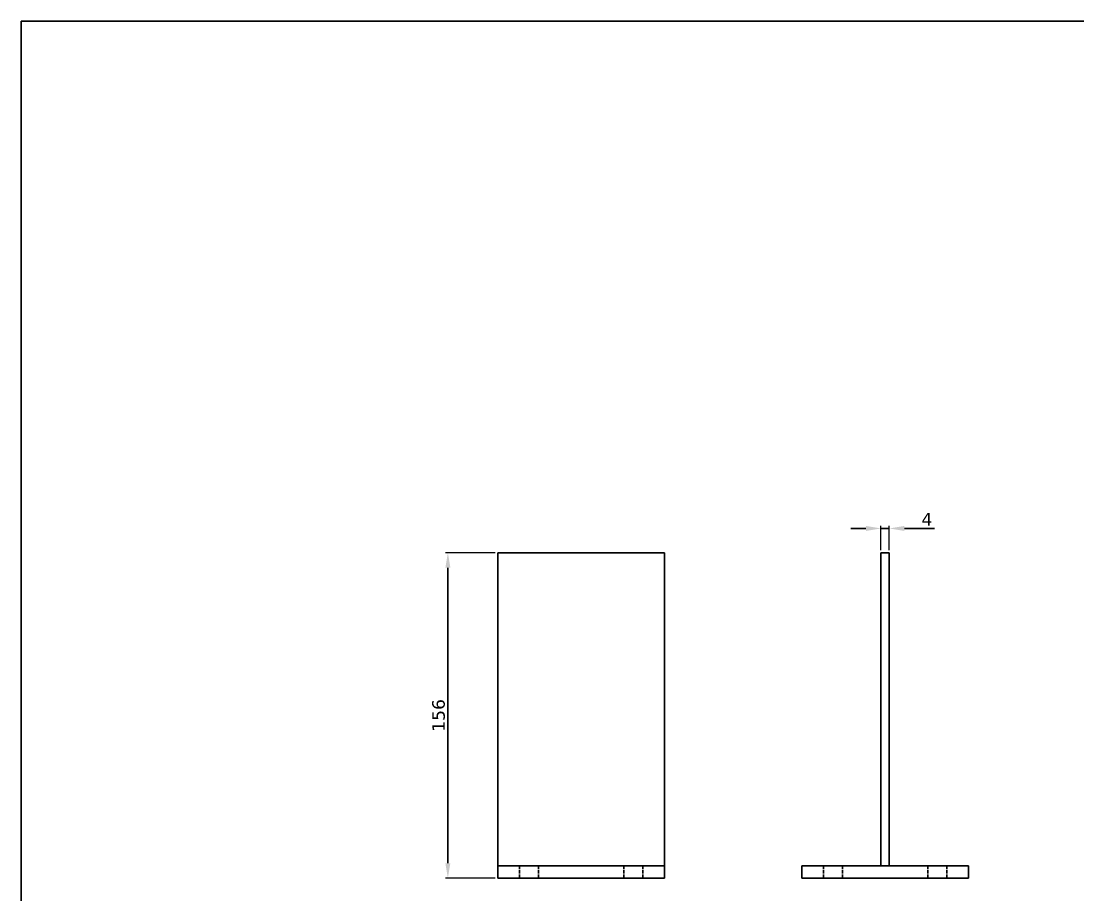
# Model space of a CAD drawing. Header units: millimetres. Extents: x 111849 to 113968, y -11137 to -9484.
# Drawn here: x 111849 to 112356, y -9903 to -9484 of the extents above; entities that cross this region are included whole.
import ezdxf

# ---------------------------------------------------------------- set-up
doc = ezdxf.new("R2010")
doc.units = ezdxf.units.MM
doc.linetypes.add('ACAD_ISO02W100', pattern=[15, 12, -3])
for name, color, linetype in [('_RB_dimension', 142, 'Continuous'), ('_RB_product', 7, 'Continuous'), ('_RB_text', 7, 'Continuous')]:
    doc.layers.add(name, color=color, linetype=linetype)
doc.styles.add('rothoblaas', font='verdana.ttf', dxfattribs={"height": 6})
doc.dimstyles.new('rothoblaas', dxfattribs={"dimscale": 1.2, "dimtxt": 6.5, "dimasz": 6, "dimexe": 1, "dimexo": 1, "dimgap": 1.1, "dimtad": 1, "dimdsep": 46, "dimtxsty": 'rothoblaas', "dimcen": 0, "dimclrd": 256, "dimclre": 256, "dimclrt": 256, "dimazin": 2, "dimtp": 0.1, "dimtm": 0.1, "dimtfac": 0.71, "dimtmove": 0, "dimatfit": 3, "dimfxl": 1, "dimlwd": -1, "dimlwe": 18, "dimarcsym": 0})

# ---------------------------------------------------------------- blocks, each defined once
blk = doc.blocks.new('*D369')
at = {"layer": '_RB_dimension', "lineweight": 18}
for p, q in [((112076.59, -9738.99), (112052.69, -9738.99)), ((112076.59, -9894.99), (112052.69, -9894.99))]:
    blk.add_line(p, q, dxfattribs=at)
at = {"layer": '_RB_dimension'}
blk.add_line((112053.89, -9746.19), (112053.89, -9887.79), dxfattribs=at)
for points in [[(112052.69, -9746.19), (112055.09, -9746.19), (112053.89, -9738.99)], [(112052.69, -9887.79), (112055.09, -9887.79), (112053.89, -9894.99)]]:
    blk.add_solid(points, dxfattribs=at)
at = {"layer": 'Defpoints', "color": 0, "transparency": 16777216}
for p in [(112077.79, -9738.99), (112053.89, -9894.99), (112077.79, -9894.99)]:
    blk.add_point(p, dxfattribs=at)
at = {"layer": '_RB_dimension', "insert": (112049.45, -9816.99), "char_height": 6, "attachment_point": 5, "rotation": 90, "style": 'rothoblaas'}
blk.add_mtext('156', dxfattribs=at)
blk = doc.blocks.new('*D372')
at = {"layer": '_RB_dimension'}
for p, q in [((112254.31, -9727.37), (112247.11, -9727.37)), ((112261.51, -9727.37), (112265.51, -9727.37)), ((112272.71, -9727.37), (112287.09, -9727.37))]:
    blk.add_line(p, q, dxfattribs=at)
at = {"layer": '_RB_dimension', "lineweight": 18}
for p, q in [((112261.51, -9737.79), (112261.51, -9726.17)), ((112265.51, -9737.79), (112265.51, -9726.17))]:
    blk.add_line(p, q, dxfattribs=at)
at = {"layer": '_RB_dimension'}
for points in [[(112254.31, -9726.17), (112254.31, -9728.57), (112261.51, -9727.37)], [(112272.71, -9726.17), (112272.71, -9728.57), (112265.51, -9727.37)]]:
    blk.add_solid(points, dxfattribs=at)
at = {"layer": 'Defpoints', "color": 0, "transparency": 16777216}
for p in [(112265.51, -9727.37), (112261.51, -9738.99), (112265.51, -9738.99)]:
    blk.add_point(p, dxfattribs=at)
at = {"layer": '_RB_dimension', "insert": (112283.5, -9723.05), "char_height": 6, "attachment_point": 5, "style": 'rothoblaas'}
blk.add_mtext('4', dxfattribs=at)
blk = doc.blocks.new('F7080_front')
at = {"layer": '_RB_product'}
for p, q in [((112077.79, -9738.99), (112157.79, -9738.99)), ((112077.79, -9894.99), (112077.79, -9738.99)), ((112157.79, -9894.99), (112157.79, -9738.99)), ((112077.79, -9888.99), (112157.79, -9888.99)), ((112077.79, -9894.99), (112157.79, -9894.99))]:
    blk.add_line(p, q, dxfattribs=at)
at = {"layer": '_RB_product', "linetype": 'ACAD_ISO02W100', "ltscale": 0.15}
for p, q in [((112088.29, -9894.99), (112088.29, -9888.99)), ((112097.29, -9894.99), (112097.29, -9888.99)), ((112138.29, -9894.99), (112138.29, -9888.99)), ((112147.29, -9894.99), (112147.29, -9888.99))]:
    blk.add_line(p, q, dxfattribs=at)
blk = doc.blocks.new('F7080_lateral')
at = {"layer": '_RB_product'}
for p, q in [((112261.51, -9738.99), (112265.51, -9738.99)), ((112261.51, -9888.99), (112261.51, -9738.99)), ((112265.51, -9888.99), (112265.51, -9738.99)), ((112223.51, -9888.99), (112303.51, -9888.99)), ((112223.51, -9894.99), (112223.51, -9888.99)), ((112303.51, -9894.99), (112303.51, -9888.99)), ((112223.51, -9894.99), (112303.51, -9894.99))]:
    blk.add_line(p, q, dxfattribs=at)
at = {"layer": '_RB_product', "linetype": 'ACAD_ISO02W100', "ltscale": 0.15}
for p, q in [((112234.01, -9894.99), (112234.01, -9888.99)), ((112243.01, -9894.99), (112243.01, -9888.99)), ((112284.01, -9894.99), (112284.01, -9888.99)), ((112293.01, -9894.99), (112293.01, -9888.99))]:
    blk.add_line(p, q, dxfattribs=at)

msp = doc.modelspace()

# ---------------------------------------------------------------- linework, layer by layer
msp.add_lwpolyline([(111849.326, -9484.249), (113967.823, -9484.249), (113967.823, -10282.533), (111849.326, -10282.533)], close=True)

# ---------------------------------------------------------------- block references
at = {"layer": '_RB_text'}
for name in ['F7080_front', 'F7080_lateral']:
    msp.add_blockref(name, (0, 0), dxfattribs=at)

# ---------------------------------------------------------------- dimensions: what is measured, and where the dimension line sits
at = {"layer": '_RB_dimension'}
dim = msp.add_linear_dim(base=(112265.513, -9727.367), p1=(112261.513, -9738.994), p2=(112265.513, -9738.994), dimstyle='rothoblaas', dxfattribs=at)
dim.commit()
dim.dimension.update_dxf_attribs({"geometry": '*D372', "text_midpoint": (112283.502, -9723.047)})
dim = msp.add_linear_dim(base=(112053.891, -9894.994), p1=(112077.792, -9738.994), p2=(112077.792, -9894.994), angle=90, dimstyle='rothoblaas', dxfattribs=at)
dim.commit()
dim.dimension.update_dxf_attribs({"geometry": '*D369', "text_midpoint": (112049.452, -9816.994)})

doc.saveas('drawing.dxf')
